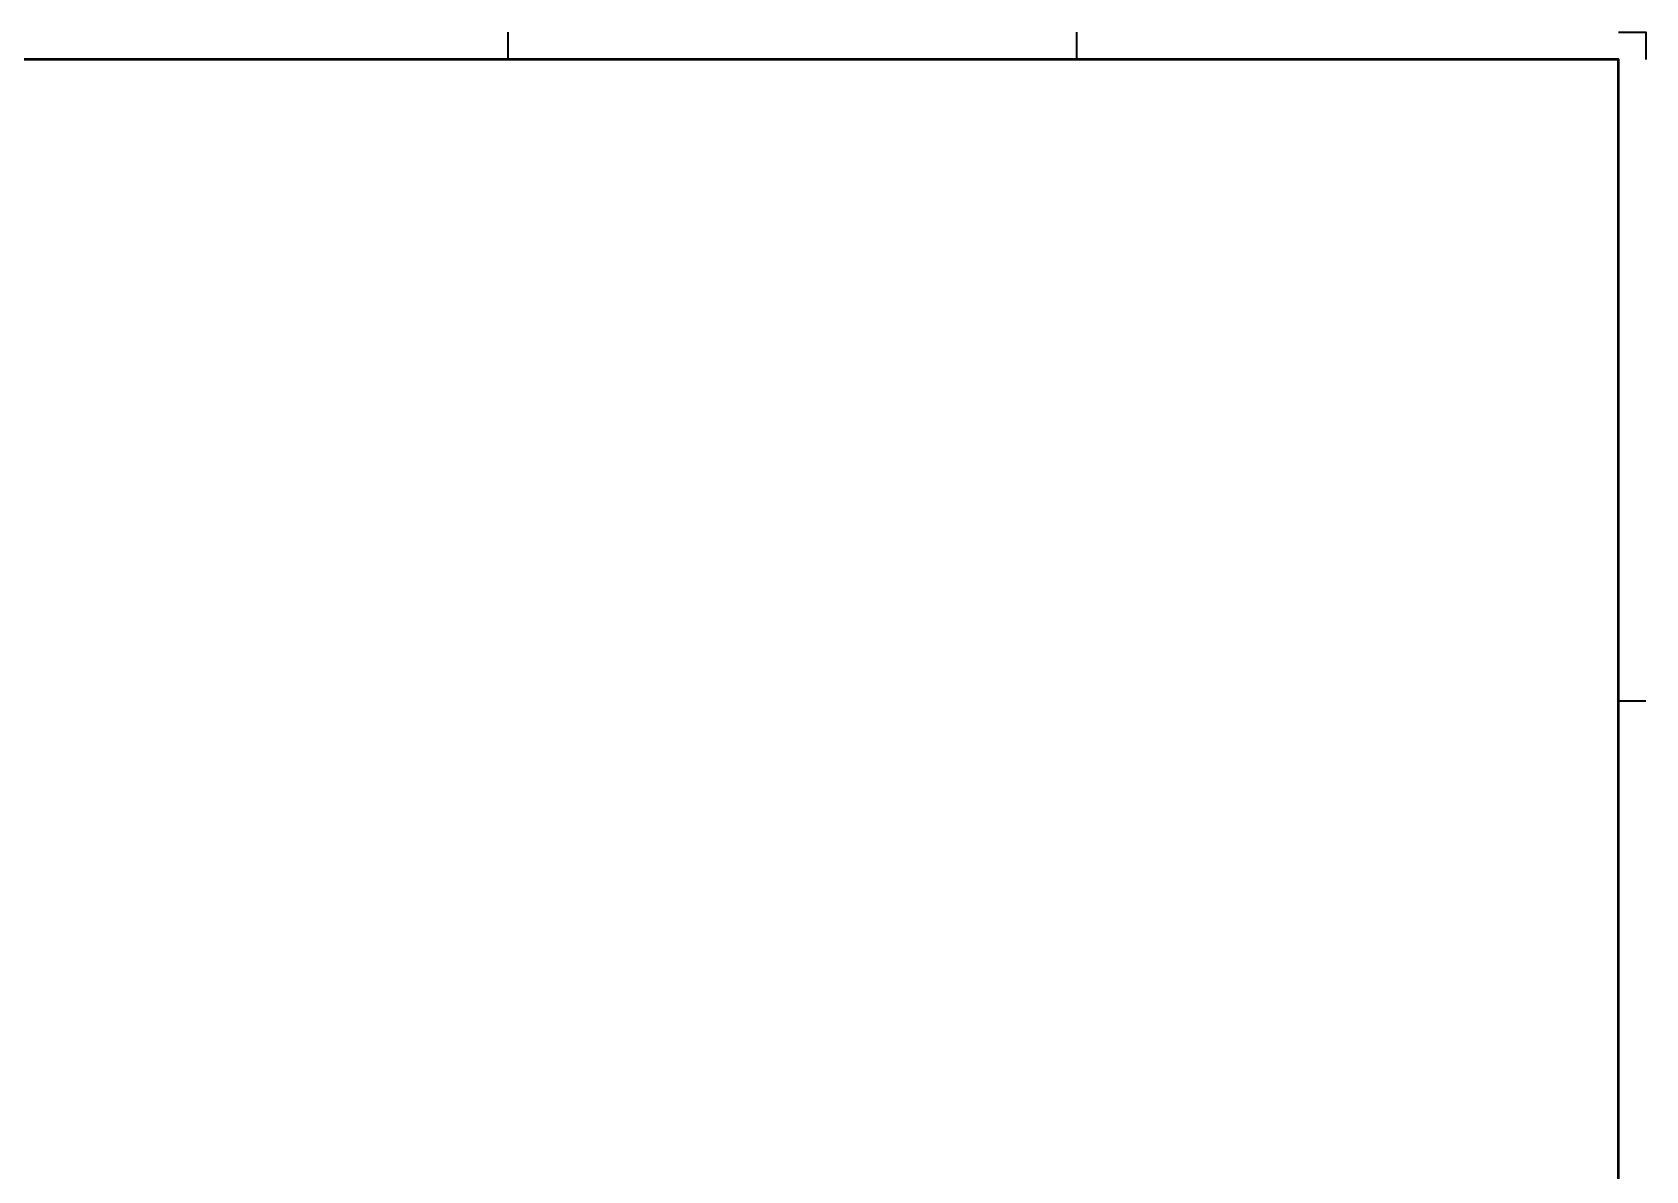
# Model space of a CAD drawing. Header units: millimetres. Extents: x -3 to 1189, y 0 to 841.
# Drawn here: x 593 to 1189, y 421 to 841 of the extents above; entities that cross this region are included whole.
import ezdxf

# ---------------------------------------------------------------- set-up
doc = ezdxf.new("R2010")
doc.units = ezdxf.units.MM
for name, color, linetype, lineweight in [('35C', 1, 'Continuous', 35), ('50C', 7, 'Continuous', 50), ('50C @ 1', 7, 'Continuous', 50)]:
    doc.layers.add(name, color=color, linetype=linetype, lineweight=lineweight)

# ---------------------------------------------------------------- blocks, each defined once
blk = doc.blocks.new('*U3')
at = {"layer": '35C', "transparency": 33554687}
for p, q in [((769, 831), (769, 841)), ((979, 831), (979, 841)), ((1179, 594), (1189, 594))]:
    blk.add_line(p, q, dxfattribs=at)
blk.add_lwpolyline([(1179, 841), (1189, 841), (1189, 831)], dxfattribs=at)
at = {"layer": '50C', "transparency": 33554687}
blk.add_lwpolyline([(10, 10), (1179, 10), (1179, 831), (10, 831)], close=True, dxfattribs=at)

msp = doc.modelspace()

# ---------------------------------------------------------------- block references
at = {"layer": '50C @ 1', "color": 0, "transparency": 33554687}
msp.add_blockref('*U3', (0, 0), dxfattribs=at)

doc.saveas('drawing.dxf')
